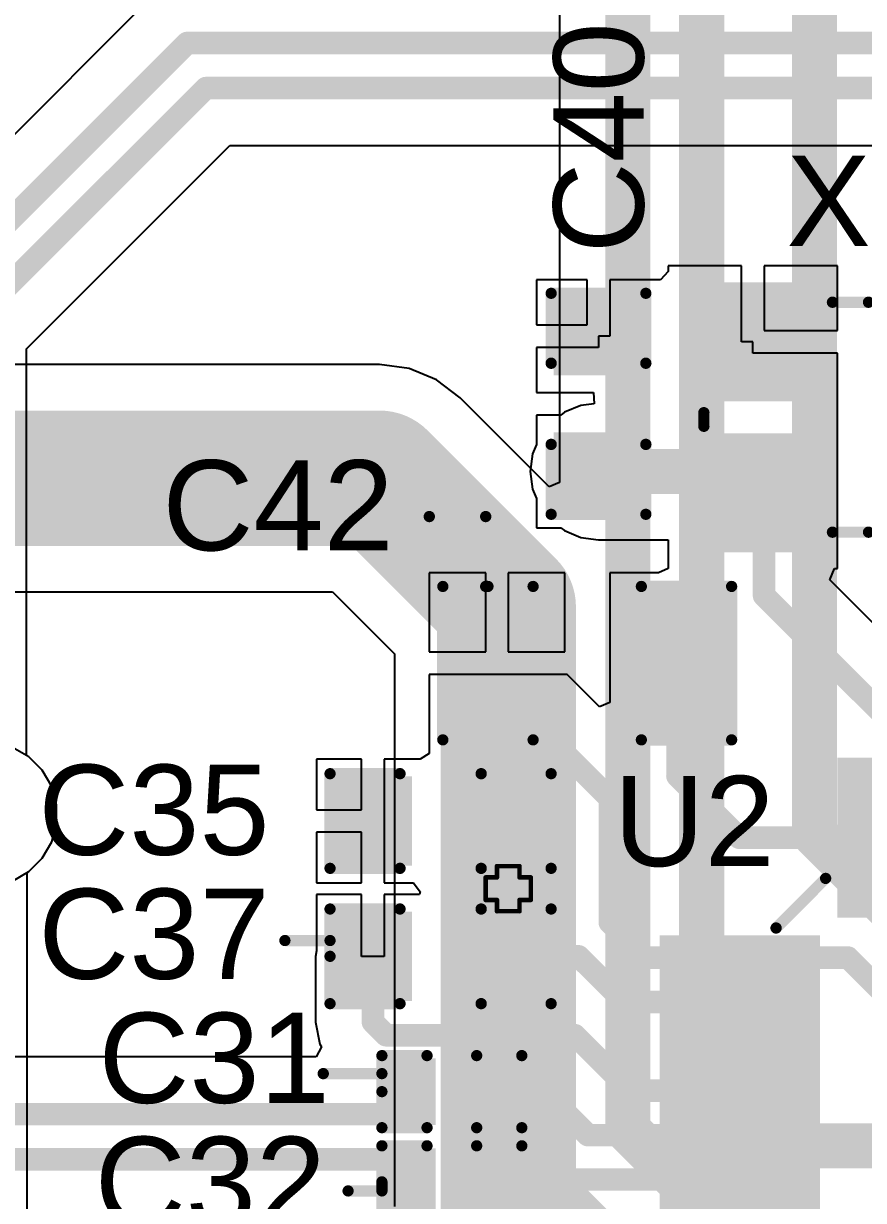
# Model space of a CAD drawing. Header units: inches. Extents: x -60 to 307, y -25 to 134.
# Drawn here: x 12.2 to 21.65, y 14.01 to 27.27 of the extents above; entities that cross this region are included whole.
import ezdxf

# ---------------------------------------------------------------- set-up
doc = ezdxf.new("R2010")
doc.units = ezdxf.units.IN
for name, color, linetype in [('BOARD OUTLINE', 216, 'Continuous'), ('Bottom Layer', 5, 'Continuous'), ('Bottom Solder', 6, 'Continuous'), ('Drill Drawing', 1, 'Continuous'), ('Top Layer', 1, 'Continuous'), ('Top Overlay', 2, 'Continuous'), ('Top Paste', 8, 'Continuous'), ('Top Solder', 216, 'Continuous'), ('Via Holes', 16, 'Continuous')]:
    doc.layers.add(name, color=color, linetype=linetype)
doc.styles.add('Arial', font='', dxfattribs={"height": 0.2})
doc.styles.get('Arial').set_extended_font_data('Arial')

# ---------------------------------------------------------------- blocks, each defined once
blk = doc.blocks.new('3TJ481920NYLBC_9')
at = {"layer": 'Top Layer'}
for points in [[(-1.8, 1.45), (-0.4, 1.45), (-0.4, 0.25), (-1.8, 0.25)], [(0.4, 1.45), (1.8, 1.45), (1.8, 0.25), (0.4, 0.25)], [(-1.8, -0.25), (-0.4, -0.25), (-0.4, -1.45), (-1.8, -1.45)], [(0.4, -0.25), (1.8, -0.25), (1.8, -1.45), (0.4, -1.45)]]:
    blk.add_hatch(color=1, dxfattribs=at).paths.add_polyline_path(points)
at = {"layer": 'Top Paste'}
for points in [[(-1.8, 1.45), (-0.4, 1.45), (-0.4, 0.25), (-1.8, 0.25)], [(0.4, 1.45), (1.8, 1.45), (1.8, 0.25), (0.4, 0.25)], [(-1.8, -0.25), (-0.4, -0.25), (-0.4, -1.45), (-1.8, -1.45)], [(0.4, -0.25), (1.8, -0.25), (1.8, -1.45), (0.4, -1.45)]]:
    blk.add_hatch(color=8, dxfattribs=at).paths.add_polyline_path(points)
at = {"layer": 'Top Solder'}
for points in [[(-1.87, 1.52), (-0.33, 1.52), (-0.33, 0.18), (-1.87, 0.18)], [(0.33, 1.52), (1.87, 1.52), (1.87, 0.18), (0.33, 0.18)], [(-1.87, -0.18), (-0.33, -0.18), (-0.33, -1.52), (-1.87, -1.52)], [(0.33, -0.18), (1.87, -0.18), (1.87, -1.52), (0.33, -1.52)]]:
    blk.add_hatch(color=216, dxfattribs=at).paths.add_polyline_path(points)
at = {"layer": 'Top Overlay', "const_width": 0.127}
for points in [[(0.203, 1.295), (-0.203, 1.295)], [(-1.651, 0.102), (-1.651, -0.051)], [(1.651, 0.102), (1.651, -0.051)], [(0.203, -1.295), (-0.203, -1.295)]]:
    blk.add_lwpolyline(points, dxfattribs=at)
at = {"layer": 'Top Overlay'}
for points, const_width in [([(-0.235, 1.295, 1), (-0.171, 1.295, 1)], 0.0635), ([(0.171, 1.295, 1), (0.235, 1.295, 1)], 0.0635), ([(-1.683, 0.102, 1), (-1.619, 0.102, 1)], 0.0635), ([(1.619, 0.102, 1), (1.683, 0.102, 1)], 0.0635), ([(-1.683, -0.051, 1), (-1.619, -0.051, 1)], 0.0635), ([(1.619, -0.051, 1), (1.683, -0.051, 1)], 0.0635), ([(-1.977, -0.94, 1), (-2.138, -0.94, 1)], 0.254), ([(-2.201, -0.94, 1), (-2.074, -0.94, 1)], 0.127), ([(-2.041, -0.94, 1), (-1.914, -0.94, 1)], 0.127), ([(-0.235, -1.295, 1), (-0.171, -1.295, 1)], 0.0635), ([(0.171, -1.295, 1), (0.235, -1.295, 1)], 0.0635)]:
    blk.add_lwpolyline(points, format="xyb", close=True, dxfattribs=dict(at, const_width=const_width))
blk = doc.blocks.new('32TQFP_11')
at = {"layer": 'Top Layer'}
for points in [[(-1.9, 2.3), (-1.9, 3.9), (-1.6, 3.9), (-1.6, 2.3)], [(-1.4, 2.3), (-1.4, 3.9), (-1.1, 3.9), (-1.1, 2.3)], [(-0.9, 2.3), (-0.9, 3.9), (-0.6, 3.9), (-0.6, 2.3)], [(-0.4, 2.3), (-0.4, 3.9), (-0.1, 3.9), (-0.1, 2.3)], [(0.1, 2.3), (0.1, 3.9), (0.4, 3.9), (0.4, 2.3)], [(0.6, 2.3), (0.6, 3.9), (0.9, 3.9), (0.9, 2.3)], [(1.1, 2.3), (1.1, 3.9), (1.4, 3.9), (1.4, 2.3)], [(1.6, 2.3), (1.6, 3.9), (1.9, 3.9), (1.9, 2.3)], [(-3.9, 1.9), (-2.3, 1.9), (-2.3, 1.6), (-3.9, 1.6)], [(2.3, 1.9), (3.9, 1.9), (3.9, 1.6), (2.3, 1.6)], [(-3.9, 1.4), (-2.3, 1.4), (-2.3, 1.1), (-3.9, 1.1)], [(2.3, 1.4), (3.9, 1.4), (3.9, 1.1), (2.3, 1.1)], [(-3.9, 0.9), (-2.3, 0.9), (-2.3, 0.6), (-3.9, 0.6)], [(2.3, 0.9), (3.9, 0.9), (3.9, 0.6), (2.3, 0.6)], [(-3.9, 0.4), (-2.3, 0.4), (-2.3, 0.1), (-3.9, 0.1)], [(2.3, 0.4), (3.9, 0.4), (3.9, 0.1), (2.3, 0.1)], [(-3.9, -0.1), (-2.3, -0.1), (-2.3, -0.4), (-3.9, -0.4)], [(2.3, -0.1), (3.9, -0.1), (3.9, -0.4), (2.3, -0.4)], [(-3.9, -0.6), (-2.3, -0.6), (-2.3, -0.9), (-3.9, -0.9)], [(2.3, -0.6), (3.9, -0.6), (3.9, -0.9), (2.3, -0.9)], [(-3.9, -1.1), (-2.3, -1.1), (-2.3, -1.4), (-3.9, -1.4)], [(2.3, -1.1), (3.9, -1.1), (3.9, -1.4), (2.3, -1.4)], [(-3.9, -1.6), (-2.3, -1.6), (-2.3, -1.9), (-3.9, -1.9)], [(2.3, -1.6), (3.9, -1.6), (3.9, -1.9), (2.3, -1.9)], [(-1.6, -2.3), (-1.6, -3.9), (-1.9, -3.9), (-1.9, -2.3)], [(-1.1, -2.3), (-1.1, -3.9), (-1.4, -3.9), (-1.4, -2.3)], [(-0.6, -2.3), (-0.6, -3.9), (-0.9, -3.9), (-0.9, -2.3)], [(-0.1, -2.3), (-0.1, -3.9), (-0.4, -3.9), (-0.4, -2.3)], [(0.4, -2.3), (0.4, -3.9), (0.1, -3.9), (0.1, -2.3)], [(0.9, -2.3), (0.9, -3.9), (0.6, -3.9), (0.6, -2.3)], [(1.4, -2.3), (1.4, -3.9), (1.1, -3.9), (1.1, -2.3)], [(1.9, -2.3), (1.9, -3.9), (1.6, -3.9), (1.6, -2.3)]]:
    blk.add_hatch(color=1, dxfattribs=at).paths.add_polyline_path(points)
at = {"layer": 'Top Paste'}
for points in [[(-1.9, 2.3), (-1.9, 3.9), (-1.6, 3.9), (-1.6, 2.3)], [(-1.4, 2.3), (-1.4, 3.9), (-1.1, 3.9), (-1.1, 2.3)], [(-0.9, 2.3), (-0.9, 3.9), (-0.6, 3.9), (-0.6, 2.3)], [(-0.4, 2.3), (-0.4, 3.9), (-0.1, 3.9), (-0.1, 2.3)], [(0.1, 2.3), (0.1, 3.9), (0.4, 3.9), (0.4, 2.3)], [(0.6, 2.3), (0.6, 3.9), (0.9, 3.9), (0.9, 2.3)], [(1.1, 2.3), (1.1, 3.9), (1.4, 3.9), (1.4, 2.3)], [(1.6, 2.3), (1.6, 3.9), (1.9, 3.9), (1.9, 2.3)], [(-3.9, 1.9), (-2.3, 1.9), (-2.3, 1.6), (-3.9, 1.6)], [(2.3, 1.9), (3.9, 1.9), (3.9, 1.6), (2.3, 1.6)], [(-3.9, 1.4), (-2.3, 1.4), (-2.3, 1.1), (-3.9, 1.1)], [(2.3, 1.4), (3.9, 1.4), (3.9, 1.1), (2.3, 1.1)], [(-3.9, 0.9), (-2.3, 0.9), (-2.3, 0.6), (-3.9, 0.6)], [(2.3, 0.9), (3.9, 0.9), (3.9, 0.6), (2.3, 0.6)], [(-3.9, 0.4), (-2.3, 0.4), (-2.3, 0.1), (-3.9, 0.1)], [(2.3, 0.4), (3.9, 0.4), (3.9, 0.1), (2.3, 0.1)], [(-3.9, -0.1), (-2.3, -0.1), (-2.3, -0.4), (-3.9, -0.4)], [(2.3, -0.1), (3.9, -0.1), (3.9, -0.4), (2.3, -0.4)], [(-3.9, -0.6), (-2.3, -0.6), (-2.3, -0.9), (-3.9, -0.9)], [(2.3, -0.6), (3.9, -0.6), (3.9, -0.9), (2.3, -0.9)], [(-3.9, -1.1), (-2.3, -1.1), (-2.3, -1.4), (-3.9, -1.4)], [(2.3, -1.1), (3.9, -1.1), (3.9, -1.4), (2.3, -1.4)], [(-3.9, -1.6), (-2.3, -1.6), (-2.3, -1.9), (-3.9, -1.9)], [(2.3, -1.6), (3.9, -1.6), (3.9, -1.9), (2.3, -1.9)], [(-1.6, -2.3), (-1.6, -3.9), (-1.9, -3.9), (-1.9, -2.3)], [(-1.1, -2.3), (-1.1, -3.9), (-1.4, -3.9), (-1.4, -2.3)], [(-0.6, -2.3), (-0.6, -3.9), (-0.9, -3.9), (-0.9, -2.3)], [(-0.1, -2.3), (-0.1, -3.9), (-0.4, -3.9), (-0.4, -2.3)], [(0.4, -2.3), (0.4, -3.9), (0.1, -3.9), (0.1, -2.3)], [(0.9, -2.3), (0.9, -3.9), (0.6, -3.9), (0.6, -2.3)], [(1.4, -2.3), (1.4, -3.9), (1.1, -3.9), (1.1, -2.3)], [(1.9, -2.3), (1.9, -3.9), (1.6, -3.9), (1.6, -2.3)]]:
    blk.add_hatch(color=8, dxfattribs=at).paths.add_polyline_path(points)
at = {"layer": 'Top Solder'}
for points in [[(-2.002, 2.198), (-2.002, 4.002), (-1.498, 4.002), (-1.498, 2.198)], [(-1.502, 2.198), (-1.502, 4.002), (-0.998, 4.002), (-0.998, 2.198)], [(-1.002, 2.198), (-1.002, 4.002), (-0.498, 4.002), (-0.498, 2.198)], [(-0.502, 2.198), (-0.502, 4.002), (0.002, 4.002), (0.002, 2.198)], [(-0.002, 2.198), (-0.002, 4.002), (0.502, 4.002), (0.502, 2.198)], [(0.498, 2.198), (0.498, 4.002), (1.002, 4.002), (1.002, 2.198)], [(0.998, 2.198), (0.998, 4.002), (1.502, 4.002), (1.502, 2.198)], [(1.498, 2.198), (1.498, 4.002), (2.002, 4.002), (2.002, 2.198)], [(-4.002, 2.002), (-2.198, 2.002), (-2.198, 1.498), (-4.002, 1.498)], [(2.198, 2.002), (4.002, 2.002), (4.002, 1.498), (2.198, 1.498)], [(-4.002, 1.502), (-2.198, 1.502), (-2.198, 0.998), (-4.002, 0.998)], [(2.198, 1.502), (4.002, 1.502), (4.002, 0.998), (2.198, 0.998)], [(-4.002, 1.002), (-2.198, 1.002), (-2.198, 0.498), (-4.002, 0.498)], [(2.198, 1.002), (4.002, 1.002), (4.002, 0.498), (2.198, 0.498)], [(-4.002, 0.502), (-2.198, 0.502), (-2.198, -0.002), (-4.002, -0.002)], [(2.198, 0.502), (4.002, 0.502), (4.002, -0.002), (2.198, -0.002)], [(-4.002, 0.002), (-2.198, 0.002), (-2.198, -0.502), (-4.002, -0.502)], [(2.198, 0.002), (4.002, 0.002), (4.002, -0.502), (2.198, -0.502)], [(-4.002, -0.498), (-2.198, -0.498), (-2.198, -1.002), (-4.002, -1.002)], [(2.198, -0.498), (4.002, -0.498), (4.002, -1.002), (2.198, -1.002)], [(-4.002, -0.998), (-2.198, -0.998), (-2.198, -1.502), (-4.002, -1.502)], [(2.198, -0.998), (4.002, -0.998), (4.002, -1.502), (2.198, -1.502)], [(-4.002, -1.498), (-2.198, -1.498), (-2.198, -2.002), (-4.002, -2.002)], [(2.198, -1.498), (4.002, -1.498), (4.002, -2.002), (2.198, -2.002)], [(-1.498, -2.198), (-1.498, -4.002), (-2.002, -4.002), (-2.002, -2.198)], [(-0.998, -2.198), (-0.998, -4.002), (-1.502, -4.002), (-1.502, -2.198)], [(-0.498, -2.198), (-0.498, -4.002), (-1.002, -4.002), (-1.002, -2.198)], [(0.002, -2.198), (0.002, -4.002), (-0.502, -4.002), (-0.502, -2.198)], [(0.502, -2.198), (0.502, -4.002), (-0.002, -4.002), (-0.002, -2.198)], [(1.002, -2.198), (1.002, -4.002), (0.498, -4.002), (0.498, -2.198)], [(1.502, -2.198), (1.502, -4.002), (0.998, -4.002), (0.998, -2.198)], [(2.002, -2.198), (2.002, -4.002), (1.498, -4.002), (1.498, -2.198)]]:
    blk.add_hatch(color=216, dxfattribs=at).paths.add_polyline_path(points)
at = {"layer": 'Top Overlay', "const_width": 0.127}
for points in [[(-2.083, 2.692), (-2.642, 2.134)], [(2.083, 2.692), (2.642, 2.134)], [(-2.767, -2.158), (-2.208, -2.716)], [(2.767, -2.158), (2.208, -2.716)]]:
    blk.add_lwpolyline(points, dxfattribs=at)
at = {"layer": 'Top Overlay'}
for points, const_width in [([(-2.115, 2.692, 1), (-2.051, 2.692, 1)], 0.0635), ([(2.051, 2.692, 1), (2.115, 2.692, 1)], 0.0635), ([(-3.277, 2.261, 1), (-3.531, 2.261, 1)], 0.254), ([(-3.594, 2.261, 1), (-3.467, 2.261, 1)], 0.127), ([(-3.34, 2.261, 1), (-3.213, 2.261, 1)], 0.127), ([(-2.673, 2.134, 1), (-2.61, 2.134, 1)], 0.0635), ([(2.61, 2.134, 1), (2.673, 2.134, 1)], 0.0635), ([(-2.799, -2.158, 1), (-2.735, -2.158, 1)], 0.0635), ([(2.735, -2.158, 1), (2.799, -2.158, 1)], 0.0635), ([(-2.24, -2.716, 1), (-2.177, -2.716, 1)], 0.0635), ([(2.177, -2.716, 1), (2.24, -2.716, 1)], 0.0635)]:
    blk.add_lwpolyline(points, format="xyb", close=True, dxfattribs=dict(at, const_width=const_width))
blk = doc.blocks.new('C___0805_36')
at = {"layer": 'Top Layer'}
for points in [[(-1.524, 0.762), (-0.508, 0.762), (-0.508, -0.762), (-1.524, -0.762)], [(0.508, 0.762), (1.524, 0.762), (1.524, -0.762), (0.508, -0.762)]]:
    blk.add_hatch(color=1, dxfattribs=at).paths.add_polyline_path(points)
at = {"layer": 'Top Paste'}
for points in [[(-1.524, 0.762), (-0.508, 0.762), (-0.508, -0.762), (-1.524, -0.762)], [(0.508, 0.762), (1.524, 0.762), (1.524, -0.762), (0.508, -0.762)]]:
    blk.add_hatch(color=8, dxfattribs=at).paths.add_polyline_path(points)
at = {"layer": 'Top Solder'}
for points in [[(-1.594, 0.832), (-0.438, 0.832), (-0.438, -0.832), (-1.594, -0.832)], [(0.438, 0.832), (1.594, 0.832), (1.594, -0.832), (0.438, -0.832)]]:
    blk.add_hatch(color=216, dxfattribs=at).paths.add_polyline_path(points)
at = {"layer": 'Top Overlay', "const_width": 0.127}
for points in [[(-1.626, 0.864), (-0.61, 0.864)], [(-1.626, -0.864), (-1.626, 0.864)], [(0.61, 0.864), (1.626, 0.864)], [(1.626, -0.864), (1.626, 0.864)], [(-1.626, -0.864), (-0.61, -0.864)], [(0.61, -0.864), (1.626, -0.864)]]:
    blk.add_lwpolyline(points, dxfattribs=at)
at = {"layer": 'Top Overlay', "const_width": 0.0635}
for points in [[(-1.657, 0.864, 1), (-1.594, 0.864, 1)], [(-1.657, 0.864, 1), (-1.594, 0.864, 1)], [(-0.641, 0.864, 1), (-0.578, 0.864, 1)], [(0.578, 0.864, 1), (0.641, 0.864, 1)], [(1.594, 0.864, 1), (1.657, 0.864, 1)], [(1.594, 0.864, 1), (1.657, 0.864, 1)], [(-1.657, -0.864, 1), (-1.594, -0.864, 1)], [(-1.657, -0.864, 1), (-1.594, -0.864, 1)], [(-0.641, -0.864, 1), (-0.578, -0.864, 1)], [(0.578, -0.864, 1), (0.641, -0.864, 1)], [(1.594, -0.864, 1), (1.657, -0.864, 1)], [(1.594, -0.864, 1), (1.657, -0.864, 1)]]:
    blk.add_lwpolyline(points, format="xyb", close=True, dxfattribs=at)
blk = doc.blocks.new('C___0603_38')
at = {"layer": 'Top Layer'}
for points in [[(-0.381, 0.445), (-0.381, -0.445), (-1.143, -0.445), (-1.143, 0.445)], [(1.143, 0.445), (1.143, -0.445), (0.381, -0.445), (0.381, 0.445)]]:
    blk.add_hatch(color=1, dxfattribs=at).paths.add_polyline_path(points)
at = {"layer": 'Top Paste'}
for points in [[(-0.381, 0.445), (-0.381, -0.445), (-1.143, -0.445), (-1.143, 0.445)], [(1.143, 0.445), (1.143, -0.445), (0.381, -0.445), (0.381, 0.445)]]:
    blk.add_hatch(color=8, dxfattribs=at).paths.add_polyline_path(points)
at = {"layer": 'Top Solder'}
for points in [[(-0.321, 0.504), (-0.321, -0.504), (-1.203, -0.504), (-1.203, 0.504)], [(1.203, 0.504), (1.203, -0.504), (0.321, -0.504), (0.321, 0.504)]]:
    blk.add_hatch(color=216, dxfattribs=at).paths.add_polyline_path(points)
at = {"layer": 'Top Overlay', "const_width": 0.127}
for points in [[(-0.457, 0.533), (-1.245, 0.533)], [(-1.245, -0.533), (-1.245, 0.533)], [(1.245, 0.533), (0.457, 0.533)], [(1.245, -0.533), (1.245, 0.533)], [(-0.457, -0.533), (-1.245, -0.533)], [(1.245, -0.533), (0.457, -0.533)]]:
    blk.add_lwpolyline(points, dxfattribs=at)
at = {"layer": 'Top Overlay', "const_width": 0.0635}
for points in [[(-1.276, 0.533, 1), (-1.213, 0.533, 1)], [(-1.276, 0.533, 1), (-1.213, 0.533, 1)], [(-0.489, 0.533, 1), (-0.425, 0.533, 1)], [(0.425, 0.533, 1), (0.489, 0.533, 1)], [(1.213, 0.533, 1), (1.276, 0.533, 1)], [(1.213, 0.533, 1), (1.276, 0.533, 1)], [(-1.276, -0.533, 1), (-1.213, -0.533, 1)], [(-1.276, -0.533, 1), (-1.213, -0.533, 1)], [(-0.489, -0.533, 1), (-0.425, -0.533, 1)], [(0.425, -0.533, 1), (0.489, -0.533, 1)], [(1.213, -0.533, 1), (1.276, -0.533, 1)], [(1.213, -0.533, 1), (1.276, -0.533, 1)]]:
    blk.add_lwpolyline(points, format="xyb", close=True, dxfattribs=at)
blk = doc.blocks.new('C___0603_41')
at = {"layer": 'Top Layer'}
for points in [[(-0.381, 0.445), (-0.381, -0.445), (-1.143, -0.445), (-1.143, 0.445)], [(1.143, 0.445), (1.143, -0.445), (0.381, -0.445), (0.381, 0.445)]]:
    blk.add_hatch(color=1, dxfattribs=at).paths.add_polyline_path(points)
at = {"layer": 'Top Paste'}
for points in [[(-0.381, 0.445), (-0.381, -0.445), (-1.143, -0.445), (-1.143, 0.445)], [(1.143, 0.445), (1.143, -0.445), (0.381, -0.445), (0.381, 0.445)]]:
    blk.add_hatch(color=8, dxfattribs=at).paths.add_polyline_path(points)
at = {"layer": 'Top Solder'}
for points in [[(-0.321, 0.504), (-0.321, -0.504), (-1.203, -0.504), (-1.203, 0.504)], [(1.203, 0.504), (1.203, -0.504), (0.321, -0.504), (0.321, 0.504)]]:
    blk.add_hatch(color=216, dxfattribs=at).paths.add_polyline_path(points)
at = {"layer": 'Top Overlay', "const_width": 0.127}
for points in [[(-0.457, 0.533), (-1.245, 0.533)], [(-1.245, 0.533), (-1.245, -0.533)], [(1.245, 0.533), (0.457, 0.533)], [(1.245, 0.533), (1.245, -0.533)], [(-0.457, -0.533), (-1.245, -0.533)], [(1.245, -0.533), (0.457, -0.533)]]:
    blk.add_lwpolyline(points, dxfattribs=at)
at = {"layer": 'Top Overlay', "const_width": 0.0635}
for points in [[(-1.276, 0.533, 1), (-1.213, 0.533, 1)], [(-1.276, 0.533, 1), (-1.213, 0.533, 1)], [(-0.489, 0.533, 1), (-0.425, 0.533, 1)], [(0.425, 0.533, 1), (0.489, 0.533, 1)], [(1.213, 0.533, 1), (1.276, 0.533, 1)], [(1.213, 0.533, 1), (1.276, 0.533, 1)], [(-1.276, -0.533, 1), (-1.213, -0.533, 1)], [(-1.276, -0.533, 1), (-1.213, -0.533, 1)], [(-0.489, -0.533, 1), (-0.425, -0.533, 1)], [(0.425, -0.533, 1), (0.489, -0.533, 1)], [(1.213, -0.533, 1), (1.276, -0.533, 1)], [(1.213, -0.533, 1), (1.276, -0.533, 1)]]:
    blk.add_lwpolyline(points, format="xyb", close=True, dxfattribs=at)
blk = doc.blocks.new('C___0603_43')
at = {"layer": 'Top Layer'}
for points in [[(-0.381, 0.445), (-0.381, -0.445), (-1.143, -0.445), (-1.143, 0.445)], [(1.143, 0.445), (1.143, -0.445), (0.381, -0.445), (0.381, 0.445)]]:
    blk.add_hatch(color=1, dxfattribs=at).paths.add_polyline_path(points)
at = {"layer": 'Top Paste'}
for points in [[(-0.381, 0.445), (-0.381, -0.445), (-1.143, -0.445), (-1.143, 0.445)], [(1.143, 0.445), (1.143, -0.445), (0.381, -0.445), (0.381, 0.445)]]:
    blk.add_hatch(color=8, dxfattribs=at).paths.add_polyline_path(points)
at = {"layer": 'Top Solder'}
for points in [[(-0.321, 0.504), (-0.321, -0.504), (-1.203, -0.504), (-1.203, 0.504)], [(1.203, 0.504), (1.203, -0.504), (0.321, -0.504), (0.321, 0.504)]]:
    blk.add_hatch(color=216, dxfattribs=at).paths.add_polyline_path(points)
at = {"layer": 'Top Overlay', "const_width": 0.127}
for points in [[(-0.457, 0.533), (-1.245, 0.533)], [(-1.245, 0.533), (-1.245, -0.533)], [(1.245, 0.533), (0.457, 0.533)], [(1.245, 0.533), (1.245, -0.533)], [(-0.457, -0.533), (-1.245, -0.533)], [(1.245, -0.533), (0.457, -0.533)]]:
    blk.add_lwpolyline(points, dxfattribs=at)
at = {"layer": 'Top Overlay', "const_width": 0.0635}
for points in [[(-1.276, 0.533, 1), (-1.213, 0.533, 1)], [(-1.276, 0.533, 1), (-1.213, 0.533, 1)], [(-0.489, 0.533, 1), (-0.425, 0.533, 1)], [(0.425, 0.533, 1), (0.489, 0.533, 1)], [(1.213, 0.533, 1), (1.276, 0.533, 1)], [(1.213, 0.533, 1), (1.276, 0.533, 1)], [(-1.276, -0.533, 1), (-1.213, -0.533, 1)], [(-1.276, -0.533, 1), (-1.213, -0.533, 1)], [(-0.489, -0.533, 1), (-0.425, -0.533, 1)], [(0.425, -0.533, 1), (0.489, -0.533, 1)], [(1.213, -0.533, 1), (1.276, -0.533, 1)], [(1.213, -0.533, 1), (1.276, -0.533, 1)]]:
    blk.add_lwpolyline(points, format="xyb", close=True, dxfattribs=at)
blk = doc.blocks.new('C___0402_46')
at = {"layer": 'Top Layer'}
for points in [[(-0.699, -0.318), (-0.699, 0.318), (-0.241, 0.318), (-0.241, -0.318)], [(0.241, -0.318), (0.241, 0.318), (0.699, 0.318), (0.699, -0.318)]]:
    blk.add_hatch(color=1, dxfattribs=at).paths.add_polyline_path(points)
at = {"layer": 'Top Paste'}
for points in [[(-0.699, -0.318), (-0.699, 0.318), (-0.241, 0.318), (-0.241, -0.318)], [(0.241, -0.318), (0.241, 0.318), (0.699, 0.318), (0.699, -0.318)]]:
    blk.add_hatch(color=8, dxfattribs=at).paths.add_polyline_path(points)
at = {"layer": 'Top Solder'}
for points in [[(-0.758, -0.377), (-0.758, 0.377), (-0.181, 0.377), (-0.181, -0.377)], [(0.181, -0.377), (0.181, 0.377), (0.758, 0.377), (0.758, -0.377)]]:
    blk.add_hatch(color=216, dxfattribs=at).paths.add_polyline_path(points)
at = {"layer": 'Top Overlay', "const_width": 0.127}
for points in [[(-0.787, -0.406), (-0.787, 0.406)], [(-0.787, 0.406), (-0.279, 0.406)], [(0.279, 0.406), (0.787, 0.406)], [(0.787, -0.406), (0.787, 0.406)], [(-0.787, -0.406), (-0.279, -0.406)], [(0.279, -0.406), (0.787, -0.406)]]:
    blk.add_lwpolyline(points, dxfattribs=at)
at = {"layer": 'Top Overlay', "const_width": 0.0635}
for points in [[(-0.819, 0.406, 1), (-0.756, 0.406, 1)], [(-0.819, 0.406, 1), (-0.756, 0.406, 1)], [(-0.311, 0.406, 1), (-0.248, 0.406, 1)], [(0.248, 0.406, 1), (0.311, 0.406, 1)], [(0.756, 0.406, 1), (0.819, 0.406, 1)], [(0.756, 0.406, 1), (0.819, 0.406, 1)], [(-0.819, -0.406, 1), (-0.756, -0.406, 1)], [(-0.819, -0.406, 1), (-0.756, -0.406, 1)], [(-0.311, -0.406, 1), (-0.248, -0.406, 1)], [(0.248, -0.406, 1), (0.311, -0.406, 1)], [(0.756, -0.406, 1), (0.819, -0.406, 1)], [(0.756, -0.406, 1), (0.819, -0.406, 1)]]:
    blk.add_lwpolyline(points, format="xyb", close=True, dxfattribs=at)
blk = doc.blocks.new('C___0402_47')
at = {"layer": 'Top Layer'}
for points in [[(-0.699, -0.318), (-0.699, 0.318), (-0.241, 0.318), (-0.241, -0.318)], [(0.241, -0.318), (0.241, 0.318), (0.699, 0.318), (0.699, -0.318)]]:
    blk.add_hatch(color=1, dxfattribs=at).paths.add_polyline_path(points)
at = {"layer": 'Top Paste'}
for points in [[(-0.699, -0.318), (-0.699, 0.318), (-0.241, 0.318), (-0.241, -0.318)], [(0.241, -0.318), (0.241, 0.318), (0.699, 0.318), (0.699, -0.318)]]:
    blk.add_hatch(color=8, dxfattribs=at).paths.add_polyline_path(points)
at = {"layer": 'Top Solder'}
for points in [[(-0.758, -0.377), (-0.758, 0.377), (-0.181, 0.377), (-0.181, -0.377)], [(0.181, -0.377), (0.181, 0.377), (0.758, 0.377), (0.758, -0.377)]]:
    blk.add_hatch(color=216, dxfattribs=at).paths.add_polyline_path(points)
at = {"layer": 'Top Overlay', "const_width": 0.127}
for points in [[(-0.787, -0.406), (-0.787, 0.406)], [(-0.787, 0.406), (-0.279, 0.406)], [(0.279, 0.406), (0.787, 0.406)], [(0.787, -0.406), (0.787, 0.406)], [(-0.787, -0.406), (-0.279, -0.406)], [(0.279, -0.406), (0.787, -0.406)]]:
    blk.add_lwpolyline(points, dxfattribs=at)
at = {"layer": 'Top Overlay', "const_width": 0.0635}
for points in [[(-0.819, 0.406, 1), (-0.756, 0.406, 1)], [(-0.819, 0.406, 1), (-0.756, 0.406, 1)], [(-0.311, 0.406, 1), (-0.248, 0.406, 1)], [(0.248, 0.406, 1), (0.311, 0.406, 1)], [(0.756, 0.406, 1), (0.819, 0.406, 1)], [(0.756, 0.406, 1), (0.819, 0.406, 1)], [(-0.819, -0.406, 1), (-0.756, -0.406, 1)], [(-0.819, -0.406, 1), (-0.756, -0.406, 1)], [(-0.311, -0.406, 1), (-0.248, -0.406, 1)], [(0.248, -0.406, 1), (0.311, -0.406, 1)], [(0.756, -0.406, 1), (0.819, -0.406, 1)], [(0.756, -0.406, 1), (0.819, -0.406, 1)]]:
    blk.add_lwpolyline(points, format="xyb", close=True, dxfattribs=at)

msp = doc.modelspace()

# ---------------------------------------------------------------- hatches: boundary and pattern name
at = {"layer": 'Bottom Layer'}
h = msp.add_hatch(color=5, dxfattribs=at)
edge = h.paths.add_edge_path()
edge.add_arc((17.653, 17.526), 0.3, 0, 360)
at = {"layer": 'Bottom Solder'}
h = msp.add_hatch(color=6, dxfattribs=at)
edge = h.paths.add_edge_path()
edge.add_arc((17.653, 17.526), 0.402, 0, 360)
at = {"layer": 'Top Layer'}
h = msp.add_hatch(color=1, dxfattribs=at)
edge = h.paths.add_edge_path()
edge.add_arc((17.653, 17.526), 0.3, 0, 360)
at = {"layer": 'Top Solder'}
h = msp.add_hatch(color=216, dxfattribs=at)
edge = h.paths.add_edge_path()
edge.add_arc((17.653, 17.526), 0.402, 0, 360)
at = {"layer": 'Via Holes'}
h = msp.add_hatch(color=7, dxfattribs=at)
edge = h.paths.add_edge_path()
edge.add_arc((17.653, 17.526), 0.15, 0, 360)

# ---------------------------------------------------------------- linework, layer by layer
at = {"layer": 'BOARD OUTLINE', "const_width": 0.254}
msp.add_lwpolyline([(33.89, 54.238, -6.230382), (11.984, 54.26)], format="xyb", dxfattribs=at)
at = {"layer": 'Bottom Layer'}
for p, q in [((18.231, 27.962), (18.231, 22.101)), ((16.205, 23.43), (3.658, 23.43)), ((16.537, 23.386), (16.205, 23.43)), ((16.846, 23.258), (16.537, 23.386)), ((17.111, 23.055), (16.846, 23.258)), ((18.113, 22.052), (17.111, 23.055)), ((18.231, 22.101), (18.113, 22.052)), ((4.188, 20.868), (15.675, 20.868)), ((15.675, 20.868), (16.372, 20.17)), ((16.372, 20.17), (16.372, 17.526)), ((12.256, 19.011), (12.072, 19.117)), ((12.407, 18.86), (12.256, 19.011)), ((12.513, 18.676), (12.407, 18.86)), ((12.568, 18.471), (12.513, 18.676)), ((12.568, 18.258), (12.568, 18.471)), ((12.513, 18.052), (12.568, 18.258)), ((12.407, 17.868), (12.513, 18.052)), ((12.256, 17.718), (12.407, 17.868)), ((12.235, 17.705), (12.256, 17.718)), ((12.235, 13.18), (12.235, 17.705)), ((16.372, 17.526), (16.372, 13.945))]:
    msp.add_line(p, q, dxfattribs=at)
for points, const_width in [([(19.83, 15.476), (19.83, 28.695)], 0.508), ([(21.1, 18.143), (21.1, 28.72)], 0.508), ([(18.999, 14.808), (18.999, 28.281)], 0.508), ([(3.658, 22.149), (16.205, 22.149)], 1.524), ([(16.205, 22.149), (17.653, 20.701)], 1.524), ([(17.653, 17.526), (17.653, 20.701)], 1.524), ([(21.1, 18.143), (23.11, 16.133)], 0.508), ([(17.653, 13.945), (17.653, 17.526)], 1.524), ([(19.83, 15.476), (20.676, 14.63)], 0.508), ([(18.999, 14.808), (20.117, 13.691)], 0.508), ([(20.676, 14.63), (26.238, 14.63)], 0.508), ([(17.653, 13.945), (19.482, 12.116)], 1.524)]:
    msp.add_lwpolyline(points, dxfattribs=dict(at, const_width=const_width))
for points, const_width in [([(15.824, 22.149, 1), (16.586, 22.149, 1)], 0.762), ([(15.824, 22.149, 1), (16.586, 22.149, 1)], 0.762), ([(17.272, 20.701, 1), (18.034, 20.701, 1)], 0.762), ([(17.272, 20.701, 1), (18.034, 20.701, 1)], 0.762), ([(20.973, 18.143, 1), (21.227, 18.143, 1)], 0.254), ([(20.973, 18.143, 1), (21.227, 18.143, 1)], 0.254), ([(17.272, 17.526, 1), (18.034, 17.526, 1)], 0.762), ([(17.272, 17.526, 1), (18.034, 17.526, 1)], 0.762), ([(19.703, 15.476, 1), (19.957, 15.476, 1)], 0.254), ([(19.703, 15.476, 1), (19.957, 15.476, 1)], 0.254), ([(18.872, 14.808, 1), (19.126, 14.808, 1)], 0.254), ([(18.872, 14.808, 1), (19.126, 14.808, 1)], 0.254), ([(20.549, 14.63, 1), (20.803, 14.63, 1)], 0.254), ([(20.549, 14.63, 1), (20.803, 14.63, 1)], 0.254), ([(17.272, 13.945, 1), (18.034, 13.945, 1)], 0.762), ([(17.272, 13.945, 1), (18.034, 13.945, 1)], 0.762)]:
    msp.add_lwpolyline(points, format="xyb", close=True, dxfattribs=dict(at, const_width=const_width))
at = {"layer": 'Drill Drawing', "const_width": 0.0508}
for points in [[(17.526, 17.653), (17.526, 17.78)], [(17.526, 17.78), (17.78, 17.78)], [(17.78, 17.653), (17.78, 17.78)], [(17.399, 17.399), (17.399, 17.653)], [(17.399, 17.653), (17.526, 17.653)], [(17.78, 17.653), (17.907, 17.653)], [(17.907, 17.399), (17.907, 17.653)], [(17.399, 17.399), (17.526, 17.399)], [(17.526, 17.272), (17.526, 17.399)], [(17.78, 17.399), (17.907, 17.399)], [(17.78, 17.272), (17.78, 17.399)], [(17.526, 17.272), (17.78, 17.272)]]:
    msp.add_lwpolyline(points, dxfattribs=at)
at = {"layer": 'Drill Drawing', "const_width": 0.0254}
for points in [[(17.513, 17.78, 1), (17.539, 17.78, 1)], [(17.513, 17.78, 1), (17.539, 17.78, 1)], [(17.767, 17.78, 1), (17.793, 17.78, 1)], [(17.767, 17.78, 1), (17.793, 17.78, 1)], [(17.386, 17.653, 1), (17.412, 17.653, 1)], [(17.386, 17.653, 1), (17.412, 17.653, 1)], [(17.513, 17.653, 1), (17.539, 17.653, 1)], [(17.513, 17.653, 1), (17.539, 17.653, 1)], [(17.767, 17.653, 1), (17.793, 17.653, 1)], [(17.767, 17.653, 1), (17.793, 17.653, 1)], [(17.894, 17.653, 1), (17.92, 17.653, 1)], [(17.894, 17.653, 1), (17.92, 17.653, 1)], [(17.386, 17.399, 1), (17.412, 17.399, 1)], [(17.386, 17.399, 1), (17.412, 17.399, 1)], [(17.513, 17.399, 1), (17.539, 17.399, 1)], [(17.513, 17.399, 1), (17.539, 17.399, 1)], [(17.767, 17.399, 1), (17.793, 17.399, 1)], [(17.767, 17.399, 1), (17.793, 17.399, 1)], [(17.894, 17.399, 1), (17.92, 17.399, 1)], [(17.894, 17.399, 1), (17.92, 17.399, 1)], [(17.513, 17.272, 1), (17.539, 17.272, 1)], [(17.513, 17.272, 1), (17.539, 17.272, 1)], [(17.767, 17.272, 1), (17.793, 17.272, 1)], [(17.767, 17.272, 1), (17.793, 17.272, 1)]]:
    msp.add_lwpolyline(points, format="xyb", close=True, dxfattribs=at)
at = {"layer": 'Top Layer'}
for p, q in [((13.581, 27.509), (10.617, 24.544)), ((12.23, 23.608), (14.518, 25.896)), ((14.518, 25.896), (30.607, 25.896)), ((20.279, 24.54), (19.452, 24.54)), ((19.452, 24.54), (19.452, 24.476)), ((20.279, 23.686), (20.279, 24.54)), ((21.36, 24.54), (20.533, 24.54)), ((20.533, 24.54), (20.533, 23.813)), ((21.36, 23.813), (21.36, 24.54)), ((19.452, 24.476), (19.367, 24.384)), ((18.542, 24.384), (17.971, 24.384)), ((17.971, 24.384), (17.971, 23.876)), ((18.542, 23.876), (18.542, 24.384)), ((19.325, 24.384), (18.796, 24.384)), ((18.796, 24.384), (18.796, 23.749)), ((19.367, 24.384), (19.325, 24.384)), ((17.971, 23.876), (18.542, 23.876)), ((18.796, 23.749), (18.669, 23.749)), ((18.669, 23.749), (18.669, 23.622)), ((20.533, 23.813), (21.36, 23.813)), ((12.23, 19.026), (12.23, 23.608)), ((18.669, 23.622), (17.971, 23.622)), ((17.971, 23.622), (17.971, 23.114)), ((20.406, 23.686), (20.279, 23.686)), ((20.406, 23.559), (20.406, 23.686)), ((21.36, 23.559), (20.406, 23.559)), ((21.36, 22.832), (21.36, 23.559)), ((17.971, 23.114), (18.611, 23.114)), ((18.611, 23.114), (18.619, 22.987)), ((18.47, 22.967), (18.285, 22.891)), ((18.619, 22.987), (18.47, 22.967)), ((18.245, 22.86), (17.971, 22.86)), ((17.971, 22.86), (17.971, 22.53)), ((18.285, 22.891), (18.245, 22.86)), ((21.36, 21.132), (21.36, 22.832)), ((17.927, 22.424), (17.9, 22.225)), ((17.971, 22.53), (17.927, 22.424)), ((17.9, 22.225), (17.927, 22.026)), ((17.927, 22.026), (17.971, 21.92)), ((17.971, 21.92), (17.971, 21.59)), ((17.971, 21.59), (18.245, 21.59)), ((18.245, 21.59), (18.285, 21.559)), ((18.285, 21.559), (18.47, 21.483)), ((18.47, 21.483), (18.669, 21.456)), ((18.669, 21.456), (19.452, 21.456)), ((19.452, 21.456), (19.452, 21.132)), ((17.399, 21.082), (16.764, 21.082)), ((16.764, 21.082), (16.764, 20.193)), ((17.399, 20.193), (17.399, 21.082)), ((18.288, 21.082), (17.653, 21.082)), ((17.653, 21.082), (17.653, 20.193)), ((18.288, 20.193), (18.288, 21.082)), ((19.346, 21.082), (18.796, 21.082)), ((18.796, 21.082), (18.796, 19.624)), ((19.452, 21.132), (19.346, 21.082)), ((21.272, 21.005), (21.324, 21.132)), ((21.324, 21.132), (21.36, 21.132)), ((22.051, 20.225), (21.272, 21.005)), ((16.764, 20.193), (17.399, 20.193)), ((17.653, 20.193), (18.288, 20.193)), ((18.315, 19.939), (16.764, 19.939)), ((16.764, 19.939), (16.764, 19.114)), ((18.679, 19.575), (18.315, 19.939)), ((18.796, 19.624), (18.679, 19.575)), ((16.764, 19.114), (16.764, 19.05)), ((12.256, 19.011), (12.23, 19.026)), ((12.407, 18.86), (12.256, 19.011)), ((16.002, 18.986), (15.494, 18.986)), ((15.494, 18.986), (15.494, 18.415)), ((16.002, 18.415), (16.002, 18.986)), ((16.663, 18.986), (16.256, 18.986)), ((16.256, 18.986), (16.256, 18.288)), ((16.764, 19.05), (16.663, 18.986)), ((12.513, 18.676), (12.407, 18.86)), ((12.568, 18.471), (12.513, 18.676)), ((12.568, 18.258), (12.568, 18.471)), ((15.494, 18.415), (16.002, 18.415)), ((12.513, 18.052), (12.568, 18.258)), ((16.002, 18.161), (15.494, 18.161)), ((15.494, 18.161), (15.494, 17.59)), ((16.002, 17.59), (16.002, 18.161)), ((16.256, 18.288), (16.256, 17.59)), ((12.407, 17.868), (12.513, 18.052)), ((12.256, 17.718), (12.407, 17.868)), ((12.072, 17.611), (12.256, 17.718)), ((15.494, 17.59), (16.002, 17.59)), ((16.256, 17.59), (16.587, 17.59)), ((16.587, 17.59), (16.662, 17.491)), ((16.002, 17.462), (15.494, 17.462)), ((15.494, 17.462), (15.494, 16.827)), ((16.002, 16.764), (16.002, 17.462)), ((16.652, 17.462), (16.256, 17.462)), ((16.256, 17.462), (16.256, 16.764)), ((16.662, 17.491), (16.652, 17.462)), ((15.494, 16.827), (15.482, 16.764)), ((15.482, 16.764), (15.482, 16.024)), ((16.256, 16.764), (16.002, 16.764)), ((15.482, 16.024), (15.531, 15.776)), ((15.531, 15.776), (15.551, 15.745)), ((15.551, 15.745), (15.491, 15.633)), ((15.491, 15.633), (7.946, 15.633))]:
    msp.add_line(p, q, dxfattribs=at)
for points, const_width in [([(11.074, 24.086), (14.039, 27.051)], 0.254), ([(14.039, 27.051), (27.294, 27.051)], 0.254), ([(11.582, 23.876), (14.249, 26.543)], 0.254), ([(14.249, 26.543), (30.607, 26.543)], 0.254), ([(20.374, 23.717), (20.406, 23.686)], 0.508), ([(18.669, 22.225), (20.167, 22.225)], 0.508), ([(20.167, 22.225), (20.406, 21.986)], 0.254), ([(20.406, 21.986), (20.533, 21.859)], 0.254), ([(20.533, 20.828), (20.533, 21.859)], 0.254), ([(20.533, 20.828), (22.11, 19.251)], 0.254), ([(17.526, 19.812), (17.526, 20.066)], 0.254), ([(19.558, 18.796), (19.558, 20.066)], 0.254), ([(17.526, 19.812), (18.796, 18.542)], 0.254), ([(19.558, 18.796), (20.254, 18.1)], 0.254), ([(17.653, 17.526), (17.653, 18.288)], 0.635), ([(18.796, 17.145), (18.796, 18.542)], 0.254), ([(20.254, 18.1), (21.61, 18.1)], 0.254), ([(17.653, 16.764), (17.653, 17.526)], 0.635), ([(18.796, 17.145), (19.191, 16.75)], 0.254), ([(16.129, 16.024), (16.129, 16.764)], 0.254), ([(17.653, 16.764), (18.445, 16.764)], 0.254), ([(18.445, 16.764), (18.959, 16.25)], 0.254), ([(19.191, 16.75), (20.26, 16.75)], 0.254), ([(20.26, 16.75), (21.477, 16.75)], 0.254), ([(21.477, 16.75), (21.971, 16.256)], 0.254), ([(18.959, 16.25), (20.26, 16.25)], 0.254), ([(16.129, 16.024), (16.278, 15.875)], 0.254), ([(16.278, 15.875), (18.404, 15.875)], 0.254), ([(18.404, 15.875), (19.029, 15.25)], 0.254), ([(19.029, 15.25), (20.26, 15.25)], 0.254), ([(16.383, 14.986), (16.548, 15.151)], 0.254), ([(16.548, 15.151), (16.548, 15.24)], 0.254), ([(17.488, 15.24), (17.543, 15.185)], 0.254), ([(17.543, 15.185), (18.115, 15.185)], 0.254), ([(18.115, 15.185), (18.551, 14.75)], 0.254), ([(7.678, 14.986), (12.913, 14.986)], 0.254), ([(12.913, 14.986), (14.555, 14.986)], 0.254), ([(14.555, 14.986), (16.383, 14.986)], 0.254), ([(18.551, 14.75), (20.26, 14.75)], 0.254), ([(7.468, 14.478), (12.913, 14.478)], 0.254), ([(12.913, 14.478), (16.383, 14.478)], 0.254), ([(16.383, 14.478), (16.548, 14.313)], 0.254), ([(16.548, 14.224), (16.548, 14.313)], 0.254), ([(17.488, 14.224), (17.514, 14.25)], 0.254), ([(17.514, 14.25), (20.26, 14.25)], 0.254)]:
    msp.add_lwpolyline(points, dxfattribs=dict(at, const_width=const_width))
for points, const_width in [([(13.975, 27.051, 1), (14.102, 27.051, 1)], 0.127), ([(13.975, 27.051, 1), (14.102, 27.051, 1)], 0.127), ([(14.186, 26.543, 1), (14.313, 26.543, 1)], 0.127), ([(14.186, 26.543, 1), (14.313, 26.543, 1)], 0.127), ([(20.247, 23.717, 1), (20.501, 23.717, 1)], 0.254), ([(20.279, 23.686, 1), (20.533, 23.686, 1)], 0.254), ([(18.542, 22.225, 1), (18.796, 22.225, 1)], 0.254), ([(20.04, 22.225, 1), (20.294, 22.225, 1)], 0.254), ([(20.103, 22.225, 1), (20.23, 22.225, 1)], 0.127), ([(20.342, 21.986, 1), (20.469, 21.986, 1)], 0.127), ([(20.342, 21.986, 1), (20.469, 21.986, 1)], 0.127), ([(20.469, 21.859, 1), (20.596, 21.859, 1)], 0.127), ([(20.469, 21.859, 1), (20.596, 21.859, 1)], 0.127), ([(20.469, 20.828, 1), (20.596, 20.828, 1)], 0.127), ([(20.469, 20.828, 1), (20.596, 20.828, 1)], 0.127), ([(17.462, 20.066, 1), (17.59, 20.066, 1)], 0.127), ([(19.494, 20.066, 1), (19.622, 20.066, 1)], 0.127), ([(17.462, 19.812, 1), (17.59, 19.812, 1)], 0.127), ([(17.462, 19.812, 1), (17.59, 19.812, 1)], 0.127), ([(19.494, 18.796, 1), (19.622, 18.796, 1)], 0.127), ([(19.494, 18.796, 1), (19.622, 18.796, 1)], 0.127), ([(17.494, 18.288, 1), (17.812, 18.288, 1)], 0.318), ([(18.733, 18.542, 1), (18.86, 18.542, 1)], 0.127), ([(18.733, 18.542, 1), (18.86, 18.542, 1)], 0.127), ([(20.19, 18.1, 1), (20.317, 18.1, 1)], 0.127), ([(20.19, 18.1, 1), (20.317, 18.1, 1)], 0.127), ([(21.546, 18.1, 1), (21.673, 18.1, 1)], 0.127), ([(17.494, 17.526, 1), (17.812, 17.526, 1)], 0.318), ([(17.494, 17.526, 1), (17.812, 17.526, 1)], 0.318), ([(18.733, 17.145, 1), (18.86, 17.145, 1)], 0.127), ([(18.733, 17.145, 1), (18.86, 17.145, 1)], 0.127), ([(17.494, 16.764, 1), (17.812, 16.764, 1)], 0.318), ([(16.066, 16.764, 1), (16.192, 16.764, 1)], 0.127), ([(17.59, 16.764, 1), (17.716, 16.764, 1)], 0.127), ([(18.381, 16.764, 1), (18.508, 16.764, 1)], 0.127), ([(18.381, 16.764, 1), (18.508, 16.764, 1)], 0.127), ([(19.128, 16.75, 1), (19.255, 16.75, 1)], 0.127), ([(19.128, 16.75, 1), (19.255, 16.75, 1)], 0.127), ([(20.197, 16.75, 1), (20.324, 16.75, 1)], 0.127), ([(20.197, 16.75, 1), (20.324, 16.75, 1)], 0.127), ([(21.414, 16.75, 1), (21.541, 16.75, 1)], 0.127), ([(21.414, 16.75, 1), (21.541, 16.75, 1)], 0.127), ([(18.895, 16.25, 1), (19.022, 16.25, 1)], 0.127), ([(18.895, 16.25, 1), (19.022, 16.25, 1)], 0.127), ([(20.197, 16.25, 1), (20.324, 16.25, 1)], 0.127), ([(16.066, 16.024, 1), (16.192, 16.024, 1)], 0.127), ([(16.066, 16.024, 1), (16.192, 16.024, 1)], 0.127), ([(16.214, 15.875, 1), (16.341, 15.875, 1)], 0.127), ([(16.214, 15.875, 1), (16.341, 15.875, 1)], 0.127), ([(18.34, 15.875, 1), (18.467, 15.875, 1)], 0.127), ([(18.34, 15.875, 1), (18.467, 15.875, 1)], 0.127), ([(18.965, 15.25, 1), (19.092, 15.25, 1)], 0.127), ([(18.965, 15.25, 1), (19.092, 15.25, 1)], 0.127), ([(20.197, 15.25, 1), (20.324, 15.25, 1)], 0.127), ([(16.485, 15.24, 1), (16.612, 15.24, 1)], 0.127), ([(16.485, 15.151, 1), (16.612, 15.151, 1)], 0.127), ([(16.485, 15.151, 1), (16.612, 15.151, 1)], 0.127), ([(17.424, 15.24, 1), (17.551, 15.24, 1)], 0.127), ([(17.479, 15.185, 1), (17.606, 15.185, 1)], 0.127), ([(17.479, 15.185, 1), (17.606, 15.185, 1)], 0.127), ([(18.052, 15.185, 1), (18.179, 15.185, 1)], 0.127), ([(18.052, 15.185, 1), (18.179, 15.185, 1)], 0.127), ([(12.85, 14.986, 1), (12.977, 14.986, 1)], 0.127), ([(12.85, 14.986, 1), (12.977, 14.986, 1)], 0.127), ([(14.491, 14.986, 1), (14.618, 14.986, 1)], 0.127), ([(14.491, 14.986, 1), (14.618, 14.986, 1)], 0.127), ([(16.32, 14.986, 1), (16.447, 14.986, 1)], 0.127), ([(16.32, 14.986, 1), (16.447, 14.986, 1)], 0.127), ([(18.487, 14.75, 1), (18.614, 14.75, 1)], 0.127), ([(18.487, 14.75, 1), (18.614, 14.75, 1)], 0.127), ([(20.197, 14.75, 1), (20.324, 14.75, 1)], 0.127), ([(12.85, 14.478, 1), (12.977, 14.478, 1)], 0.127), ([(12.85, 14.478, 1), (12.977, 14.478, 1)], 0.127), ([(16.32, 14.478, 1), (16.447, 14.478, 1)], 0.127), ([(16.32, 14.478, 1), (16.447, 14.478, 1)], 0.127), ([(16.485, 14.313, 1), (16.612, 14.313, 1)], 0.127), ([(16.485, 14.313, 1), (16.612, 14.313, 1)], 0.127), ([(16.485, 14.224, 1), (16.612, 14.224, 1)], 0.127), ([(17.424, 14.224, 1), (17.551, 14.224, 1)], 0.127), ([(17.45, 14.25, 1), (17.577, 14.25, 1)], 0.127), ([(17.45, 14.25, 1), (17.577, 14.25, 1)], 0.127), ([(20.197, 14.25, 1), (20.324, 14.25, 1)], 0.127)]:
    msp.add_lwpolyline(points, format="xyb", close=True, dxfattribs=dict(at, const_width=const_width))
at = {"layer": 'Top Overlay', "const_width": 0.127}
for points in [[(16.764, 21.717), (17.399, 21.717)], [(17.399, 20.93), (17.399, 21.717)], [(17.399, 20.93), (17.424, 20.93)], [(15.138, 16.942), (15.646, 16.942)], [(15.646, 16.764), (15.646, 16.942)], [(15.57, 15.443), (16.231, 15.443)], [(16.231, 15.24), (16.231, 15.443)], [(15.85, 14.122), (16.231, 14.122)], [(16.231, 14.122), (16.231, 14.224)]]:
    msp.add_lwpolyline(points, dxfattribs=at)
at = {"layer": 'Top Overlay', "const_width": 0.0635}
for points in [[(16.732, 21.717, 1), (16.796, 21.717, 1)], [(17.367, 21.717, 1), (17.431, 21.717, 1)], [(17.367, 21.717, 1), (17.431, 21.717, 1)], [(17.367, 20.93, 1), (17.431, 20.93, 1)], [(17.367, 20.93, 1), (17.431, 20.93, 1)], [(17.393, 20.93, 1), (17.456, 20.93, 1)], [(15.107, 16.942, 1), (15.17, 16.942, 1)], [(15.615, 16.942, 1), (15.678, 16.942, 1)], [(15.615, 16.942, 1), (15.678, 16.942, 1)], [(15.615, 16.764, 1), (15.678, 16.764, 1)], [(15.538, 15.443, 1), (15.602, 15.443, 1)], [(16.199, 15.443, 1), (16.262, 15.443, 1)], [(16.199, 15.443, 1), (16.262, 15.443, 1)], [(16.199, 15.24, 1), (16.262, 15.24, 1)], [(15.818, 14.122, 1), (15.881, 14.122, 1)], [(16.199, 14.224, 1), (16.262, 14.224, 1)], [(16.199, 14.122, 1), (16.262, 14.122, 1)], [(16.199, 14.122, 1), (16.262, 14.122, 1)]]:
    msp.add_lwpolyline(points, format="xyb", close=True, dxfattribs=at)

# ---------------------------------------------------------------- block references
for name, p, rotation in [('C___0603_38', (18.669, 22.987), 270), ('3TJ481920NYLBC_9', (21.506, 22.836), 180), ('32TQFP_11', (23.36, 15), 90), ('C___0603_43', (16.891, 18.288), 180), ('C___0603_41', (16.891, 16.764), 180)]:
    msp.add_blockref(name, p, dxfattribs=dict(rotation=rotation))
for name, p in [('C___0805_36', (18.542, 20.066)), ('C___0402_47', (17.018, 15.24)), ('C___0402_46', (17.018, 14.224))]:
    msp.add_blockref(name, p)

# ---------------------------------------------------------------- texts
at = {"layer": 'Top Overlay', "style": 'Arial'}
msp.add_text('C40', height=1.016, rotation=90, dxfattribs=at).set_placement((19.177, 24.681))
for s, p in [('X1', (20.786, 24.765)), ('C42', (13.759, 21.336)), ('C35', (12.362, 17.907)), ('U2', (18.839, 17.78)), ('C37', (12.362, 16.51)), ('C31', (13.039, 15.113)), ('C32', (12.997, 13.716))]:
    msp.add_text(s, height=1.016, dxfattribs=at).set_placement(p)

doc.saveas('drawing.dxf')
